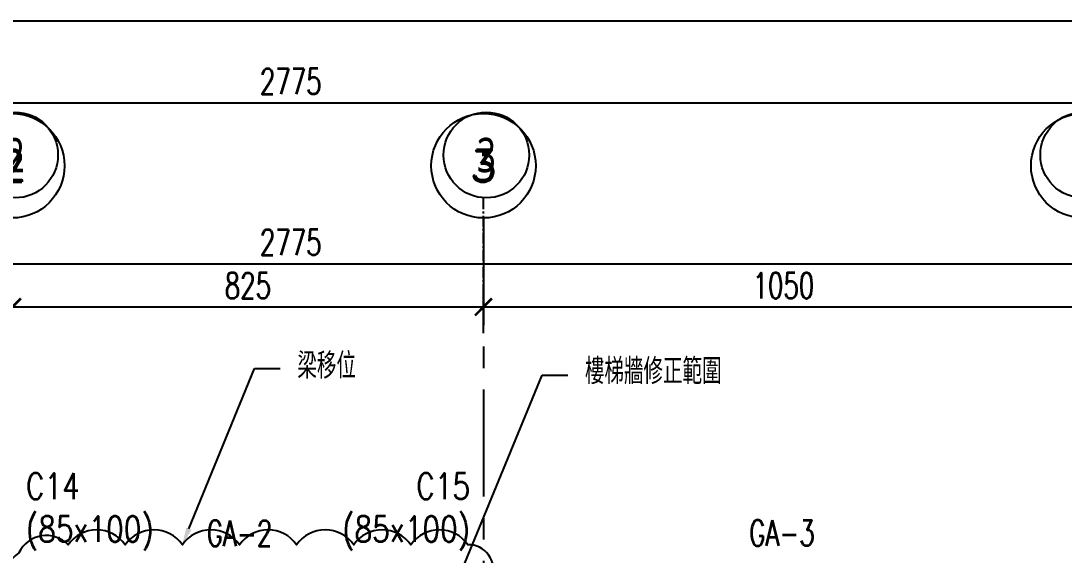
# Model space of a CAD drawing. Header units: millimetres. Extents: x -3377 to 119122, y -22007 to 15479.
# Drawn here: x 41046 to 42872, y 6825 to 7760 of the extents above; entities that cross this region are included whole.
import ezdxf
from ezdxf import colors
from ezdxf.entities.mleader import LeaderData, LeaderLine
from ezdxf.enums import TextEntityAlignment as Align
from ezdxf.math import Vec2, Vec3

# ---------------------------------------------------------------- set-up
doc = ezdxf.new("R2010")
doc.units = ezdxf.units.MM
doc.header["$LTSCALE"] = 150
doc.header["$MEASUREMENT"] = 0
doc.linetypes.add('CENTER', pattern=[2, 1.25, -0.25, 0.25, -0.25])
doc.layers.get('0').update_dxf_attribs({"plot": 0})
for name, color, linetype in [('Col-Line', 8, 'CENTER'), ('GRID', 5, 'CENTER'), ('S-DIM', 2, 'Continuous'), ('S-GRID', 1, 'CENTER'), ('S-GRID-DIM', 2, 'Continuous'), ('S-GRID-T', 3, 'Continuous'), ('S-TEXTC', 3, 'Continuous'), ('S-TEXTG', 2, 'Continuous')]:
    doc.layers.add(name, color=color, linetype=linetype)
for name, color, linetype, plot in [('S-ARCH', 252, 'Continuous', False), ('S-CLOUD_2022-0304', 4, 'Continuous', False), ('S-CLOUD_20220217(結構依建築圖2022-0216修改)', 4, 'Continuous', False)]:
    doc.layers.add(name, color=color, linetype=linetype, plot=plot)
doc.styles.add('C1', font='', dxfattribs={"bigfont": 'japanese.shx'})
doc.styles.add('CD2', font='romand', dxfattribs={"height": 15})
doc.styles.add('CS4', font='romans.shx', dxfattribs={"width": 0.7, "height": 45, "bigfont": 'lsp.shx'})
doc.styles.add('LSP', font='SIMPLEX.shx', dxfattribs={"width": 0.8, "bigfont": 'lsp.shx'})
doc.styles.get('C1').set_extended_font_data('微軟正黑體')
doc.dimstyles.new('DIM150', dxfattribs={"dimscale": 15, "dimtxt": 3, "dimasz": 2, "dimexe": 2, "dimexo": 2, "dimgap": 1, "dimtad": 1, "dimdec": 1, "dimdsep": 46, "dimtxsty": 'CS4', "dimblk1": 'ARCHTICK', "dimblk2": 'ARCHTICK', "dimsah": 1, "dimcen": 2, "dimdle": 2, "dimadec": 0, "dimazin": 0, "dimtfac": 1, "dimtdec": 1, "dimtmove": 0, "dimatfit": 3, "dimldrblk": 'TAA', "dimfxl": 0, "dimtolj": 1, "dimarcsym": 0})

# ---------------------------------------------------------------- blocks, each defined once
blk = doc.blocks.new('SG1')
at = {"layer": 'S-GRID-T'}
blk.add_circle((0, 6.09375), 6.09375, dxfattribs=at)
at = {"layer": 'S-GRID-T', "style": 'CD2'}
blk.add_attdef('GRID-BUB', text='', height=3.75, dxfattribs=at).set_placement((0, 6.09375), align=Align.MIDDLE_CENTER)
blk = doc.blocks.new('_ARCHTICK')
at = {"color": 0, "linetype": 'ByBlock', "const_width": 0.15}
blk.add_lwpolyline([(-0.5, -0.5), (0.5, 0.5)], dxfattribs=at)
blk = doc.blocks.new('*D71')
at = {"layer": 'DEFPOINTS', "color": 0, "transparency": 16777216}
for p in [(-5535.9, -424.9), (-8310.9, -500.6), (-5535.9, -500.6)]:
    blk.add_point(p, dxfattribs=at)
at = {"layer": 'S-GRID-DIM', "color": 0, "lineweight": -2, "transparency": 16777216}
for p, q in [((-8310.9, -470.6), (-8310.9, -394.9)), ((-5535.9, -470.6), (-5535.9, -394.9)), ((-8340.9, -424.9), (-5505.9, -424.9))]:
    blk.add_line(p, q, dxfattribs=at)
at = {"layer": 'S-GRID-DIM', "color": 0, "lineweight": -2, "transparency": 16777216, "xscale": 30, "yscale": 30, "zscale": 30, "rotation": 180}
blk.add_blockref('_ARCHTICK', (-8310.9, -424.9), dxfattribs=at)
at = {"layer": 'S-GRID-DIM', "color": 0, "lineweight": -2, "transparency": 16777216, "xscale": 30, "yscale": 30, "zscale": 30}
blk.add_blockref('_ARCHTICK', (-5535.9, -424.9), dxfattribs=at)
at = {"layer": 'S-GRID-DIM', "color": 0, "transparency": 16777216, "insert": (-6923.4, -387.4), "char_height": 45, "attachment_point": 5, "style": 'CS4'}
blk.add_mtext('\\A1;2775', dxfattribs=at)
blk = doc.blocks.new('TAA')
at = {"linetype": 'Continuous'}
blk.add_line((0, 0), (-1.663, 0), dxfattribs=at)
blk.add_solid([(-1.5, -0.25), (-1.5, 0.25), (0, 0)], dxfattribs=at)
blk = doc.blocks.new('*D72')
at = {"layer": 'DEFPOINTS', "color": 0, "transparency": 16777216}
for p in [(-7410.9, -500.6), (-8310.9, -576.2), (-7410.9, -576.2)]:
    blk.add_point(p, dxfattribs=at)
at = {"layer": 'S-GRID-DIM', "color": 0, "lineweight": -2, "transparency": 16777216}
for p, q in [((-8310.9, -546.2), (-8310.9, -470.6)), ((-7410.9, -546.2), (-7410.9, -470.6)), ((-8340.9, -500.6), (-7380.9, -500.6))]:
    blk.add_line(p, q, dxfattribs=at)
at = {"layer": 'S-GRID-DIM', "color": 0, "lineweight": -2, "transparency": 16777216, "xscale": 30, "yscale": 30, "zscale": 30, "rotation": 180}
blk.add_blockref('_ARCHTICK', (-8310.9, -500.6), dxfattribs=at)
at = {"layer": 'S-GRID-DIM', "color": 0, "lineweight": -2, "transparency": 16777216, "xscale": 30, "yscale": 30, "zscale": 30}
blk.add_blockref('_ARCHTICK', (-7410.9, -500.6), dxfattribs=at)
at = {"layer": 'S-GRID-DIM', "color": 0, "transparency": 16777216, "insert": (-7860.9, -463.1), "char_height": 45, "attachment_point": 5, "style": 'CS4'}
blk.add_mtext('\\A1;900', dxfattribs=at)
blk = doc.blocks.new('*D73')
at = {"layer": 'DEFPOINTS', "color": 0, "transparency": 16777216}
for p in [(-6585.9, -500.6), (-7410.9, -576.2), (-6585.9, -576.2)]:
    blk.add_point(p, dxfattribs=at)
at = {"layer": 'S-GRID-DIM', "color": 0, "lineweight": -2, "transparency": 16777216}
for p, q in [((-7410.9, -546.2), (-7410.9, -470.6)), ((-6585.9, -546.2), (-6585.9, -470.6)), ((-7440.9, -500.6), (-6555.9, -500.6))]:
    blk.add_line(p, q, dxfattribs=at)
at = {"layer": 'S-GRID-DIM', "color": 0, "lineweight": -2, "transparency": 16777216, "xscale": 30, "yscale": 30, "zscale": 30, "rotation": 180}
blk.add_blockref('_ARCHTICK', (-7410.9, -500.6), dxfattribs=at)
at = {"layer": 'S-GRID-DIM', "color": 0, "lineweight": -2, "transparency": 16777216, "xscale": 30, "yscale": 30, "zscale": 30}
blk.add_blockref('_ARCHTICK', (-6585.9, -500.6), dxfattribs=at)
at = {"layer": 'S-GRID-DIM', "color": 0, "transparency": 16777216, "insert": (-6998.4, -463.1), "char_height": 45, "attachment_point": 5, "style": 'CS4'}
blk.add_mtext('\\A1;825', dxfattribs=at)
blk = doc.blocks.new('*D74')
at = {"layer": 'DEFPOINTS', "color": 0, "transparency": 16777216}
for p in [(-5535.9, -500.6), (-6585.9, -576.2), (-5535.9, -576.2)]:
    blk.add_point(p, dxfattribs=at)
at = {"layer": 'S-GRID-DIM', "color": 0, "lineweight": -2, "transparency": 16777216}
for p, q in [((-6585.9, -546.2), (-6585.9, -470.6)), ((-5535.9, -546.2), (-5535.9, -470.6)), ((-6615.9, -500.6), (-5505.9, -500.6))]:
    blk.add_line(p, q, dxfattribs=at)
at = {"layer": 'S-GRID-DIM', "color": 0, "lineweight": -2, "transparency": 16777216, "xscale": 30, "yscale": 30, "zscale": 30, "rotation": 180}
blk.add_blockref('_ARCHTICK', (-6585.9, -500.6), dxfattribs=at)
at = {"layer": 'S-GRID-DIM', "color": 0, "lineweight": -2, "transparency": 16777216, "xscale": 30, "yscale": 30, "zscale": 30}
blk.add_blockref('_ARCHTICK', (-5535.9, -500.6), dxfattribs=at)
at = {"layer": 'S-GRID-DIM', "color": 0, "transparency": 16777216, "insert": (-6060.9, -463.1), "char_height": 45, "attachment_point": 5, "style": 'CS4'}
blk.add_mtext('\\A1;1050', dxfattribs=at)
blk = doc.blocks.new('*D214')
at = {"layer": 'DEFPOINTS', "color": 0, "transparency": 16777216}
for p in [(42905.7, 7616.7), (40130.7, 7415.2), (42905.7, 7415.2)]:
    blk.add_point(p, dxfattribs=at)
at = {"layer": 'S-DIM', "color": 0, "lineweight": -2, "transparency": 16777216}
for p, q in [((40130.7, 7445.2), (40130.7, 7646.7)), ((42905.7, 7445.2), (42905.7, 7646.7)), ((40100.7, 7616.7), (42935.7, 7616.7))]:
    blk.add_line(p, q, dxfattribs=at)
at = {"layer": 'S-DIM', "color": 0, "lineweight": -2, "transparency": 16777216, "xscale": 30, "yscale": 30, "zscale": 30, "rotation": 180}
blk.add_blockref('_ARCHTICK', (40130.7, 7616.7), dxfattribs=at)
at = {"layer": 'S-DIM', "color": 0, "lineweight": -2, "transparency": 16777216, "xscale": 30, "yscale": 30, "zscale": 30}
blk.add_blockref('_ARCHTICK', (42905.7, 7616.7), dxfattribs=at)
at = {"layer": 'S-DIM', "color": 0, "transparency": 16777216, "insert": (41518.2, 7654.2), "char_height": 45, "attachment_point": 5, "style": 'CS4'}
blk.add_mtext('\\A1;2775', dxfattribs=at)
blk = doc.blocks.new('DwFm')
blk.add_lwpolyline([(-12110.4, 0), (0, 0), (0, -7760.1), (-12110.4, -7760.1)], close=True)
blk = doc.blocks.new('A$C6D16720C')
at = {"layer": 'Col-Line', "color": 252, "linetype": 'ByBlock'}
for centre in [(-845, 2056.2), (-20, 2056.2), (1025, 2056.2)]:
    blk.add_circle(centre, 75, dxfattribs=at)
at = {"layer": 'GRID', "color": 252, "ltscale": 0.1}
blk.add_line((-25, 1781.3), (-25, 1981.2), dxfattribs=at)
at = {"layer": 'Col-Line', "color": 252, "style": 'C1', "width": 0.75}
for s, p in [('2', (-845, 2056.2)), ('3', (-20, 2056.2))]:
    blk.add_text(s, height=60, dxfattribs=at).set_placement(p, align=Align.MIDDLE)
blk = doc.blocks.new('2022-0217')
blk.add_blockref('A$C6D16720C', (29770.3, -2290.9))
blk = doc.blocks.new('_None')
blk = doc.blocks.new('LINE(2)')
at = {"layer": 'S-GRID'}
blk.add_lwpolyline([(-6585.87, -344.9), (-6585.87, -3083.41)], dxfattribs=at)
at = {"layer": 'S-GRID-T', "xscale": 15, "yscale": 15, "zscale": 15}
for p, values in [((-7410.87, -344.9), {'GRID-BUB': '2'}), ((-6585.87, -344.9), {'GRID-BUB': '3'}), ((-5535.87, -344.9), {'GRID-BUB': '4'})]:
    blk.add_blockref('SG1', p, dxfattribs=at).add_auto_attribs(values)
at = {"layer": 'S-GRID-DIM'}
for base, p1, p2, picture, middle in [((-5535.87, -424.9), (-8310.87, -500.57), (-5535.87, -500.57), '*D71', (-6923.37, -387.4)), ((-7410.87, -500.57), (-8310.87, -576.23), (-7410.87, -576.23), '*D72', (-7860.87, -463.07)), ((-6585.87, -500.57), (-7410.87, -576.23), (-6585.87, -576.23), '*D73', (-6998.37, -463.07)), ((-5535.87, -500.57), (-6585.87, -576.23), (-5535.87, -576.23), '*D74', (-6060.87, -463.07))]:
    dim = blk.add_linear_dim(base=base, p1=p1, p2=p2, dimstyle='DIM150', dxfattribs=at)
    dim.commit()
    dim.dimension.update_dxf_attribs({"geometry": picture, "text_midpoint": middle})

msp = doc.modelspace()

# ---------------------------------------------------------------- linework, layer by layer
at = {"layer": 'S-CLOUD_2022-0304'}
msp.add_lwpolyline([(41042.43, 6714.23, 0.5205671), (41142.43, 6714.23, 0.5205671), (41242.43, 6714.23, 0.5205671), (41342.43, 6714.23, 0.5205671), (41442.43, 6714.23, 0.5205671), (41542.43, 6714.23, 0.5205671), (41642.43, 6714.23, 0.5205671), (41742.43, 6714.23, 0.5205671), (41842.43, 6714.23, 0.5205671), (41870.73, 6785.93, 0.5205671), (41828.45, 6843.65, 0.5205671), (41728.45, 6843.65, 0.5205671), (41628.45, 6843.65, 0.5205671), (41528.45, 6843.65, 0.5205671), (41428.45, 6843.65, 0.5205671), (41328.45, 6843.65, 0.5205671), (41228.45, 6843.65, 0.5205671), (41128.45, 6843.65, 0.5205671), (41042.43, 6829.67, 0.5205671)], format="xyb", close=True, dxfattribs=at)

# ---------------------------------------------------------------- block references
msp.add_blockref('DwFm', (48441.6, 7760.14))
at = {"layer": 'S-ARCH'}
msp.add_blockref('2022-0217', (12110.4, 7760.14), dxfattribs=at)
at = {"layer": 'S-GRID'}
msp.add_blockref('LINE(2)', (48441.6, 7760.14), dxfattribs=at)

# ---------------------------------------------------------------- texts
at = {"layer": 'S-TEXTC', "style": 'CS4', "width": 0.8}
for s, p in [('C14', (41054.59, 6923.53)), ('(85x100)', (41054.59, 6848.53))]:
    msp.add_text(s, height=45, dxfattribs=at).set_placement(p)
for s, p in [('C15', (41832.09, 6923.53)), ('(85x100)', (41832.09, 6848.53))]:
    msp.add_text(s, height=45, dxfattribs=at).set_placement(p, align=Align.RIGHT)
at = {"layer": 'S-TEXTG', "style": 'CS4', "width": 0.7}
for s, p in [('GA-2', (41428.45, 6863.56)), ('GA-3', (42378.23, 6864.23))]:
    msp.add_text(s, height=45, dxfattribs=at).set_placement(p, align=Align.MIDDLE)

# ---------------------------------------------------------------- dimensions: what is measured, and where the dimension line sits
at = {"layer": 'S-DIM'}
dim = msp.add_linear_dim(base=(42905.73, 7616.68), p1=(40130.73, 7415.23), p2=(42905.73, 7415.23), dimstyle='DIM150', dxfattribs=at)
dim.commit()
dim.dimension.update_dxf_attribs({"geometry": '*D214', "text_midpoint": (41518.23, 7654.18)})

# ---------------------------------------------------------------- leaders
at = {"layer": 'S-CLOUD_2022-0304'}
ml = msp.add_multileader_mtext('Standard', dxfattribs=at)
ml.set_content('梁移位', color=256, style='LSP')
ml.set_leader_properties(color=256)
ml.build(insert=Vec2(0, 0))
ml.multileader.update_dxf_attribs({"text_left_attachment_type": 2, "text_right_attachment_type": 2, "dogleg_length": 3, "arrow_head_size": 30, "scale": 15})
ctx = ml.context
ctx.base_point, ctx.scale, ctx.char_height, ctx.arrow_head_size, ctx.landing_gap_size, ctx.plane_origin = Vec3(41499.84, 7151.76), 15, 45, 30, 30, Vec3(41328.45, 6843.65)
ctx.left_attachment, ctx.right_attachment = 2, 2
notes = []
notes.append((ctx, [(0, (1, 1, 0), (41454.84, 7151.76), (1, 0), 45, [(0, [(41328.45, 6843.65)], 0, [])])]))
ctx.mtext.insert, ctx.mtext.flow_direction = Vec3(41529.84, 7179.33), 5
at = {"layer": 'S-CLOUD_20220217(結構依建築圖2022-0216修改)'}
ml = msp.add_multileader_mtext('Standard', dxfattribs=at)
ml.set_content('樓梯牆修正範圍', color=256, style='LSP')
ml.set_leader_properties(color=256)
ml.set_arrow_properties(name='NONE')
ml.build(insert=Vec2(0, 0))
ml.multileader.update_dxf_attribs({"text_left_attachment_type": 2, "text_right_attachment_type": 2, "dogleg_length": 3, "arrow_head_size": 30, "scale": 15})
ctx = ml.context
ctx.base_point, ctx.scale, ctx.char_height, ctx.arrow_head_size, ctx.landing_gap_size, ctx.plane_origin = Vec3(42003.19, 7140.52), 15, 45, 30, 30, Vec3(41601.63, 6274.38)
ctx.left_attachment, ctx.right_attachment = 2, 2
notes.append((ctx, [(0, (1, 1, 0), (41958.19, 7140.52), (1, 0), 45, [(0, [(41601.63, 6274.38)], 0, [])])]))
ctx.mtext.insert, ctx.mtext.flow_direction = Vec3(42033.19, 7169.5), 5
for ctx, leaders in notes:
    for number, flags, end, landing, length, lines in leaders:
        leader = LeaderData()
        leader.index, (leader.has_last_leader_line, leader.has_dogleg_vector, leader.attachment_direction) = number, flags
        leader.last_leader_point, leader.dogleg_vector, leader.dogleg_length = Vec3(end), Vec3(landing), length
        for number, points, colour, breaks in lines:
            line = LeaderLine()
            line.index, line.vertices, line.color, line.breaks = number, Vec3.list(points), colors.encode_raw_color(colour), breaks
            leader.lines.append(line)
        ctx.leaders.append(leader)

doc.saveas('drawing.dxf')
